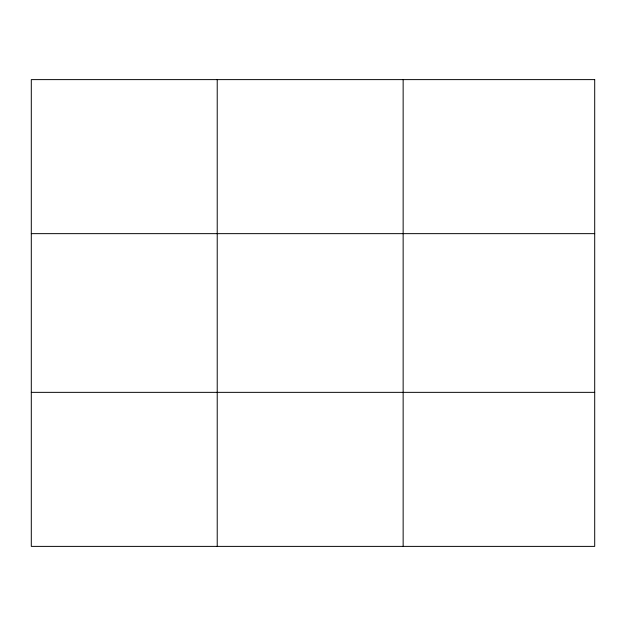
<?xml version="1.0" encoding="UTF-8"?>
<svg xmlns="http://www.w3.org/2000/svg" width="626" height="626" viewBox="0 0 626 626"><rect width="100%" height="100%" fill="white"/><g stroke="black" fill="none" stroke-linecap="round" stroke-linejoin="round"><path stroke-width="0.94" d="M217.222 546.388L217.222 79.612M403.144 546.388L403.144 79.612M31.3 233.647L594.7 233.647M31.3 392.353L594.7 392.353M594.7 79.612L594.7 546.388L31.3 546.388L31.3 79.612L594.7 79.612"/></g></svg>
